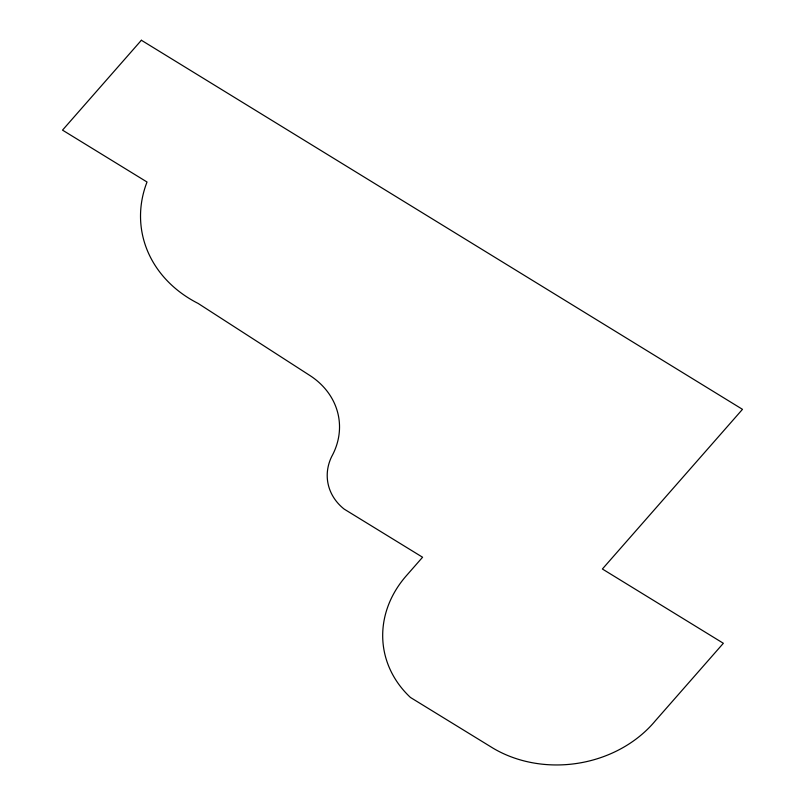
<?xml version="1.0" encoding="UTF-8"?>
<svg xmlns="http://www.w3.org/2000/svg" width="805" height="805" viewBox="0 0 805 805"><rect width="100%" height="100%" fill="white"/><g stroke="black" fill="none" stroke-linecap="round" stroke-linejoin="round"><path stroke-width="1.21" d="M141.378 40.25L62.518 130.128L147.023 182.011A126.103 106.361 -8.2 0 0 198.1 303.415L310.076 375.623A80.097 67.55 -8.2 0 1 331.741 456.455A56.893 47.978 -8.2 0 0 344.158 509.092L422.585 557.241L406.877 575.142A113.767 95.946 -8.2 0 0 410.439 697.452L493.264 748.308A115.668 97.556 -8.2 0 0 655.26 720.888L723.353 643.276L602.392 569.004L742.482 409.332L141.378 40.25"/></g></svg>
